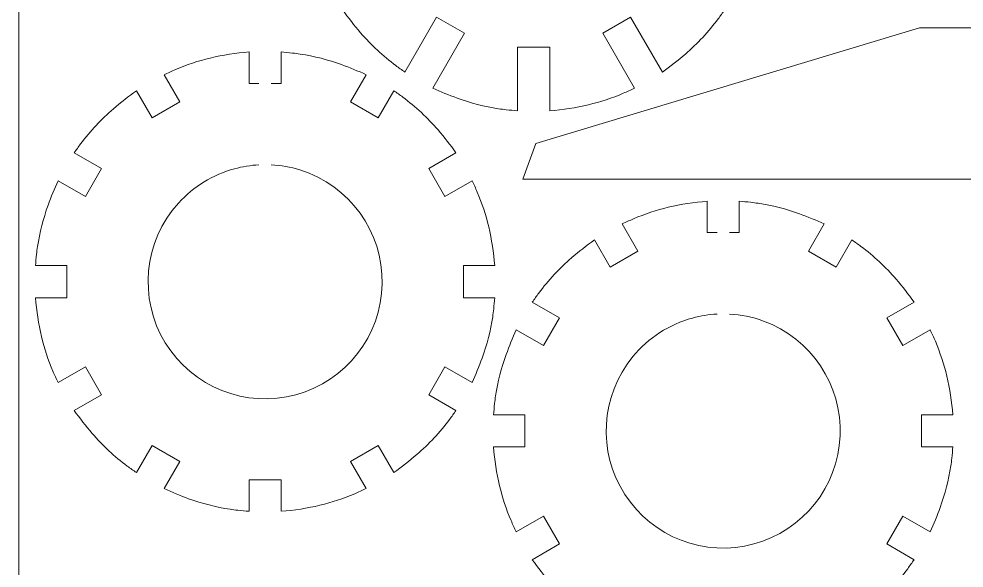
# Model space of a CAD drawing. Header units: centimetres. Extents: x -17.9 to 31.7, y -34.2 to -8.9.
# Drawn here: x 15.15 to 22.85, y -29.85 to -25.38 of the extents above; entities that cross this region are included whole.
import ezdxf

# ---------------------------------------------------------------- set-up
doc = ezdxf.new("R2010")
doc.units = ezdxf.units.CM
doc.header["$MEASUREMENT"] = 0
doc.layers.add('Layer 1', color=7, linetype='Continuous')

msp = doc.modelspace()

# ---------------------------------------------------------------- linework, layer by layer
at = {"layer": 'Layer 1', "color": 250, "lineweight": 20}
msp.add_open_spline([(15.15437, -8.92394), (15.15437, -8.92394), (15.15437, -34.15394), (15.15437, -34.15394)], degree=3, dxfattribs=at)
at = {"layer": 'Layer 1', "color": 250, "lineweight": 9}
for points, knots in [([(19.29419, -22.90252), (19.29419, -22.90252), (19.2137, -22.90252), (19.2137, -22.90252), (19.2137, -22.90252), (19.2137, -22.90252), (19.2137, -22.38499), (19.2137, -22.38499), (19.2137, -22.38499), (19.10707, -22.3931), (19.00126, -22.40959), (18.89723, -22.43431), (18.89723, -22.43431), (18.8005, -22.4573), (18.70587, -22.48845), (18.6144, -22.52742), (18.6144, -22.52742), (18.59879, -22.53408), (18.58328, -22.54105), (18.56794, -22.54834), (18.56794, -22.54834), (18.55261, -22.55562), (18.5372, -22.56281), (18.52176, -22.56988), (18.52176, -22.56988), (18.52176, -22.56988), (18.78078, -23.01851), (18.78078, -23.01851), (18.78078, -23.01851), (18.78078, -23.01851), (18.55476, -23.14901), (18.55476, -23.14901), (18.55476, -23.14901), (18.55476, -23.14901), (18.29583, -22.70036), (18.29583, -22.70036), (18.29583, -22.70036), (18.23138, -22.74619), (18.16908, -22.795), (18.10918, -22.84664), (18.10918, -22.84664), (18.01001, -22.9321), (17.92044, -23.02809), (17.84204, -23.13292), (17.84204, -23.13292), (17.83304, -23.14496), (17.82426, -23.15715), (17.81569, -23.1695), (17.81569, -23.1695), (17.80715, -23.18185), (17.7985, -23.19415), (17.78979, -23.20639), (17.78979, -23.20639), (17.78979, -23.20639), (18.23785, -23.46592), (18.23785, -23.46592), (18.23785, -23.46592), (18.23785, -23.46592), (18.10735, -23.69195), (18.10735, -23.69195), (18.10735, -23.69195), (18.10735, -23.69195), (17.65895, -23.43305), (17.65895, -23.43305), (17.65895, -23.43305), (17.62901, -23.49842), (17.60172, -23.56498), (17.57714, -23.63254), (17.57714, -23.63254), (17.53739, -23.7418), (17.50853, -23.85471), (17.49097, -23.96963), (17.49097, -23.96963), (17.48781, -23.99043), (17.48509, -24.0113), (17.48285, -24.03221), (17.48285, -24.03221), (17.47956, -24.06305), (17.47673, -24.09393), (17.47438, -24.12485), (17.47438, -24.12485), (17.47438, -24.12485), (17.99137, -24.12485), (17.99137, -24.12485), (17.99137, -24.12485), (17.99137, -24.12485), (17.99137, -24.38583), (17.99137, -24.38583), (17.99137, -24.38583), (17.99137, -24.38583), (17.47449, -24.38583), (17.47449, -24.38583), (17.47449, -24.38583), (17.48258, -24.49227), (17.49904, -24.59789), (17.52374, -24.70175), (17.52374, -24.70175), (17.54675, -24.79846), (17.57789, -24.89306), (17.61686, -24.98452), (17.61686, -24.98452), (17.62354, -25.00018), (17.63052, -25.0157), (17.63783, -25.03109), (17.63783, -25.03109), (17.64514, -25.04647), (17.65233, -25.06188), (17.65942, -25.07736), (17.65942, -25.07736), (17.65942, -25.07736), (18.10735, -24.81874), (18.10735, -24.81874), (18.10735, -24.81874), (18.10735, -24.81874), (18.23785, -25.04477), (18.23785, -25.04477), (18.23785, -25.04477), (18.23785, -25.04477), (17.78979, -25.30309), (17.78979, -25.30309), (17.78979, -25.30309), (17.83563, -25.36755), (17.88445, -25.42983), (17.93608, -25.48975), (17.93608, -25.48975), (18.02155, -25.58892), (18.11753, -25.67849), (18.22236, -25.75688), (18.22236, -25.75688), (18.2344, -25.76589), (18.24658, -25.77467), (18.25894, -25.78323), (18.25894, -25.78323), (18.27129, -25.7918), (18.28359, -25.80043), (18.29583, -25.80913), (18.29583, -25.80913), (18.29583, -25.80913), (18.55476, -25.36168), (18.55476, -25.36168), (18.55476, -25.36168), (18.55476, -25.36168), (18.78078, -25.49218), (18.78078, -25.49218), (18.78078, -25.49218), (18.78078, -25.49218), (18.52229, -25.93988), (18.52229, -25.93988), (18.52229, -25.93988), (18.5877, -25.96983), (18.65427, -25.99714), (18.72187, -26.02175), (18.72187, -26.02175), (18.83116, -26.06151), (18.94411, -26.09039), (19.05908, -26.10795), (19.05908, -26.10795), (19.07989, -26.11113), (19.10074, -26.11384), (19.12166, -26.11608), (19.12166, -26.11608), (19.15229, -26.11936), (19.18297, -26.12216), (19.21368, -26.1245), (19.21368, -26.1245), (19.21368, -26.1245), (19.2137, -25.60817), (19.2137, -25.60817), (19.2137, -25.60817), (19.2137, -25.60817), (19.47468, -25.60817), (19.47468, -25.60817), (19.47468, -25.60817), (19.47468, -25.60817), (19.47468, -26.1245), (19.47468, -26.1245), (19.47468, -26.1245), (19.58125, -26.11639), (19.68703, -26.09991), (19.79102, -26.07519), (19.79102, -26.07519), (19.88781, -26.05219), (19.98244, -26.02103), (20.07396, -25.98206), (20.07396, -25.98206), (20.0895, -25.97545), (20.1049, -25.96852), (20.12016, -25.96128), (20.12016, -25.96128), (20.13541, -25.95405), (20.15072, -25.94691), (20.16606, -25.93988), (20.16606, -25.93988), (20.16606, -25.93988), (19.9076, -25.49218), (19.9076, -25.49218), (19.9076, -25.49218), (19.9076, -25.49218), (20.13361, -25.36168), (20.13361, -25.36168), (20.13361, -25.36168), (20.13361, -25.36168), (20.39254, -25.80913), (20.39254, -25.80913), (20.39254, -25.80913), (20.45698, -25.76329), (20.51928, -25.71448), (20.57918, -25.66284), (20.57918, -25.66284), (20.67836, -25.57739), (20.76792, -25.4814), (20.84632, -25.37656), (20.84632, -25.37656), (20.85532, -25.36453), (20.8641, -25.35233), (20.87267, -25.33999), (20.87267, -25.33999), (20.88123, -25.32764), (20.88986, -25.31534), (20.89857, -25.30309)], [0, 0, 0, 0, 0.0178571, 0.0178571, 0.0178571, 0.0178571, 0.0357143, 0.0357143, 0.0357143, 0.0357143, 0.0535714, 0.0535714, 0.0535714, 0.0535714, 0.0714286, 0.0714286, 0.0714286, 0.0714286, 0.0892857, 0.0892857, 0.0892857, 0.0892857, 0.1071429, 0.1071429, 0.1071429, 0.1071429, 0.125, 0.125, 0.125, 0.125, 0.1428571, 0.1428571, 0.1428571, 0.1428571, 0.1607143, 0.1607143, 0.1607143, 0.1607143, 0.1785714, 0.1785714, 0.1785714, 0.1785714, 0.1964286, 0.1964286, 0.1964286, 0.1964286, 0.2142857, 0.2142857, 0.2142857, 0.2142857, 0.2321429, 0.2321429, 0.2321429, 0.2321429, 0.25, 0.25, 0.25, 0.25, 0.2678571, 0.2678571, 0.2678571, 0.2678571, 0.2857143, 0.2857143, 0.2857143, 0.2857143, 0.3035714, 0.3035714, 0.3035714, 0.3035714, 0.3214286, 0.3214286, 0.3214286, 0.3214286, 0.3392857, 0.3392857, 0.3392857, 0.3392857, 0.3571429, 0.3571429, 0.3571429, 0.3571429, 0.375, 0.375, 0.375, 0.375, 0.3928571, 0.3928571, 0.3928571, 0.3928571, 0.4107143, 0.4107143, 0.4107143, 0.4107143, 0.4285714, 0.4285714, 0.4285714, 0.4285714, 0.4464286, 0.4464286, 0.4464286, 0.4464286, 0.4642857, 0.4642857, 0.4642857, 0.4642857, 0.4821429, 0.4821429, 0.4821429, 0.4821429, 0.5, 0.5, 0.5, 0.5, 0.5178571, 0.5178571, 0.5178571, 0.5178571, 0.5357143, 0.5357143, 0.5357143, 0.5357143, 0.5535714, 0.5535714, 0.5535714, 0.5535714, 0.5714286, 0.5714286, 0.5714286, 0.5714286, 0.5892857, 0.5892857, 0.5892857, 0.5892857, 0.6071429, 0.6071429, 0.6071429, 0.6071429, 0.625, 0.625, 0.625, 0.625, 0.6428571, 0.6428571, 0.6428571, 0.6428571, 0.6607143, 0.6607143, 0.6607143, 0.6607143, 0.6785714, 0.6785714, 0.6785714, 0.6785714, 0.6964286, 0.6964286, 0.6964286, 0.6964286, 0.7142857, 0.7142857, 0.7142857, 0.7142857, 0.7321429, 0.7321429, 0.7321429, 0.7321429, 0.75, 0.75, 0.75, 0.75, 0.7678571, 0.7678571, 0.7678571, 0.7678571, 0.7857143, 0.7857143, 0.7857143, 0.7857143, 0.8035714, 0.8035714, 0.8035714, 0.8035714, 0.8214286, 0.8214286, 0.8214286, 0.8214286, 0.8392857, 0.8392857, 0.8392857, 0.8392857, 0.8571429, 0.8571429, 0.8571429, 0.8571429, 0.875, 0.875, 0.875, 0.875, 0.8928571, 0.8928571, 0.8928571, 0.8928571, 0.9107143, 0.9107143, 0.9107143, 0.9107143, 0.9285714, 0.9285714, 0.9285714, 0.9285714, 0.9464286, 0.9464286, 0.9464286, 0.9464286, 0.9642857, 0.9642857, 0.9642857, 0.9642857, 1, 1, 1, 1]), ([(24.8518, -26.68248), (24.8518, -26.68248), (28.58746, -26.68248), (28.58746, -26.68248), (28.58746, -26.68248), (28.58746, -26.68248), (28.58746, -26.32757), (28.58746, -26.32757), (28.58746, -26.32757), (28.58746, -26.32757), (28.32646, -26.32757), (28.32646, -26.32757), (28.32646, -26.32757), (28.32646, -26.32757), (28.32646, -25.80559), (28.32646, -25.80559), (28.32646, -25.80559), (28.32646, -25.80559), (28.58746, -25.80559), (28.58746, -25.80559), (28.58746, -25.80559), (28.58746, -25.80559), (28.58746, -25.45067), (28.58746, -25.45067), (28.58746, -25.45067), (28.58746, -25.45067), (22.4846, -25.45069), (22.4846, -25.45069), (22.4846, -25.45069), (22.4846, -25.45069), (19.36201, -26.39113), (19.36201, -26.39113), (19.36201, -26.39113), (19.36201, -26.39113), (19.25634, -26.68248), (19.25634, -26.68248)], [0, 0, 0, 0, 0.1, 0.1, 0.1, 0.1, 0.2, 0.2, 0.2, 0.2, 0.3, 0.3, 0.3, 0.3, 0.4, 0.4, 0.4, 0.4, 0.5, 0.5, 0.5, 0.5, 0.6, 0.6, 0.6, 0.6, 0.7, 0.7, 0.7, 0.7, 0.8, 0.8, 0.8, 0.8, 1, 1, 1, 1]), ([(15.6044, -26.46738), (15.6044, -26.46738), (15.82596, -26.59548), (15.82596, -26.59548), (15.82596, -26.59548), (15.82596, -26.59548), (15.69546, -26.8215), (15.69546, -26.8215), (15.69546, -26.8215), (15.69546, -26.8215), (15.47383, -26.69353), (15.47383, -26.69353), (15.47383, -26.69353), (15.44387, -26.75895), (15.41653, -26.82555), (15.39191, -26.89315), (15.39191, -26.89315), (15.35215, -27.00244), (15.32325, -27.1154), (15.30569, -27.23037), (15.30569, -27.23037), (15.30251, -27.25117), (15.29981, -27.27202), (15.29756, -27.29294), (15.29756, -27.29294), (15.29429, -27.32354), (15.29148, -27.3542), (15.28915, -27.3849), (15.28915, -27.3849), (15.28915, -27.3849), (15.5445, -27.3849), (15.5445, -27.3849), (15.5445, -27.3849), (15.5445, -27.3849), (15.5445, -27.64588), (15.5445, -27.64588), (15.5445, -27.64588), (15.5445, -27.64588), (15.28915, -27.64588), (15.28915, -27.64588), (15.28915, -27.64588), (15.29726, -27.75244), (15.31374, -27.85818), (15.33844, -27.96213), (15.33844, -27.96213), (15.36145, -28.05886), (15.39258, -28.15346), (15.43153, -28.24493), (15.43153, -28.24493), (15.43817, -28.26051), (15.44511, -28.27593), (15.45237, -28.29123), (15.45237, -28.29123), (15.45963, -28.30652), (15.46678, -28.32185), (15.47382, -28.33724), (15.47382, -28.33724), (15.47382, -28.33724), (15.69546, -28.20929), (15.69546, -28.20929), (15.69546, -28.20929), (15.69546, -28.20929), (15.82596, -28.43531), (15.82596, -28.43531), (15.82596, -28.43531), (15.82596, -28.43531), (15.60442, -28.5634), (15.60442, -28.5634), (15.60442, -28.5634), (15.65024, -28.62783), (15.69903, -28.6901), (15.75065, -28.75), (15.75065, -28.75), (15.83609, -28.84912), (15.93204, -28.93866), (16.03684, -29.01704), (16.03684, -29.01704), (16.04887, -29.02604), (16.06106, -29.03482), (16.0734, -29.04338), (16.0734, -29.04338), (16.08577, -29.05194), (16.09804, -29.06057), (16.11028, -29.06928), (16.11028, -29.06928), (16.11028, -29.06928), (16.23839, -28.84775), (16.23839, -28.84775), (16.23839, -28.84775), (16.23839, -28.84775), (16.46442, -28.97824), (16.46442, -28.97824), (16.46442, -28.97824), (16.46442, -28.97824), (16.33647, -29.19986), (16.33647, -29.19986), (16.33647, -29.19986), (16.40187, -29.22984), (16.46846, -29.25715), (16.53607, -29.28177), (16.53607, -29.28177), (16.64536, -29.32155), (16.75831, -29.35043), (16.87328, -29.36799), (16.87328, -29.36799), (16.89408, -29.37118), (16.91494, -29.37388), (16.93584, -29.37612), (16.93584, -29.37612), (16.96646, -29.37941), (16.99712, -29.3822), (17.02781, -29.38454), (17.02781, -29.38454), (17.02781, -29.38454), (17.02781, -29.1292), (17.02781, -29.1292), (17.02781, -29.1292), (17.02781, -29.1292), (17.28881, -29.1292), (17.28881, -29.1292), (17.28881, -29.1292), (17.28881, -29.1292), (17.28881, -29.38454), (17.28881, -29.38454), (17.28881, -29.38454), (17.39534, -29.37643), (17.50109, -29.35994), (17.60505, -29.33524), (17.60505, -29.33524), (17.70178, -29.31225), (17.79638, -29.2811), (17.88784, -29.24215), (17.88784, -29.24215), (17.90343, -29.23553), (17.91885, -29.22857), (17.93413, -29.22131), (17.93413, -29.22131), (17.94944, -29.21406), (17.96477, -29.2069), (17.98015, -29.19986), (17.98015, -29.19986), (17.98015, -29.19986), (17.8522, -28.97824), (17.8522, -28.97824), (17.8522, -28.97824), (17.8522, -28.97824), (18.07822, -28.84775), (18.07822, -28.84775), (18.07822, -28.84775), (18.07822, -28.84775), (18.2063, -29.06928), (18.2063, -29.06928), (18.2063, -29.06928), (18.27075, -29.02345), (18.33301, -28.97465), (18.3929, -28.92303), (18.3929, -28.92303), (18.49205, -28.8376), (18.58158, -28.74164), (18.65995, -28.63684), (18.65995, -28.63684), (18.66895, -28.62481), (18.67773, -28.61262), (18.68629, -28.60028), (18.68629, -28.60028), (18.69484, -28.58793), (18.70348, -28.57564), (18.71218, -28.5634), (18.71218, -28.5634), (18.71218, -28.5634), (18.49066, -28.43531), (18.49066, -28.43531), (18.49066, -28.43531), (18.49066, -28.43531), (18.62116, -28.20929), (18.62116, -28.20929), (18.62116, -28.20929), (18.62116, -28.20929), (18.84278, -28.33724), (18.84278, -28.33724), (18.84278, -28.33724), (18.87275, -28.27183), (18.90007, -28.20523), (18.92467, -28.13762), (18.92467, -28.13762), (18.96446, -28.02833), (18.99334, -27.91538), (19.01091, -27.80041), (19.01091, -27.80041), (19.01409, -27.77962), (19.0168, -27.75875), (19.01903, -27.73784), (19.01903, -27.73784), (19.02231, -27.70723), (19.02511, -27.67657), (19.02744, -27.64588), (19.02744, -27.64588), (19.02744, -27.64588), (18.77212, -27.64588), (18.77212, -27.64588), (18.77212, -27.64588), (18.77212, -27.64588), (18.77212, -27.3849), (18.77212, -27.3849), (18.77212, -27.3849), (18.77212, -27.3849), (19.02745, -27.3849), (19.02745, -27.3849), (19.02745, -27.3849), (19.01936, -27.27835), (19.00286, -27.17261), (18.97815, -27.06864), (18.97815, -27.06864), (18.95517, -26.97192), (18.92402, -26.87731), (18.88506, -26.78584), (18.88506, -26.78584), (18.87843, -26.77027), (18.87149, -26.75483), (18.86423, -26.73955), (18.86423, -26.73955), (18.85698, -26.72426), (18.84982, -26.70892), (18.84277, -26.69354), (18.84277, -26.69354), (18.84277, -26.69354), (18.62116, -26.8215), (18.62116, -26.8215), (18.62116, -26.8215), (18.62116, -26.8215), (18.49066, -26.59548), (18.49066, -26.59548), (18.49066, -26.59548), (18.49066, -26.59548), (18.7122, -26.46738), (18.7122, -26.46738), (18.7122, -26.46738), (18.66638, -26.40294), (18.61756, -26.34067), (18.56594, -26.28078), (18.56594, -26.28078), (18.48053, -26.18165), (18.38455, -26.0921), (18.27976, -26.01373), (18.27976, -26.01373), (18.26773, -26.00474), (18.25554, -25.99595), (18.24319, -25.98739), (18.24319, -25.98739), (18.23085, -25.97884), (18.21855, -25.9702), (18.2063, -25.9615), (18.2063, -25.9615), (18.2063, -25.9615), (18.07822, -26.18303), (18.07822, -26.18303), (18.07822, -26.18303), (18.07822, -26.18303), (17.8522, -26.05254), (17.8522, -26.05254), (17.8522, -26.05254), (17.8522, -26.05254), (17.98016, -25.83092), (17.98016, -25.83092), (17.98016, -25.83092), (17.91475, -25.80095), (17.84814, -25.77362), (17.78053, -25.74901), (17.78053, -25.74901), (17.67126, -25.70922), (17.55829, -25.68034), (17.44331, -25.66277), (17.44331, -25.66277), (17.42254, -25.6596), (17.40167, -25.65689), (17.38075, -25.65465), (17.38075, -25.65465), (17.35014, -25.65138), (17.31949, -25.64857), (17.28879, -25.64624), (17.28879, -25.64624), (17.28879, -25.64624), (17.28881, -25.90158), (17.28881, -25.90158), (17.28881, -25.90158), (17.28881, -25.90158), (17.2083, -25.90158), (17.2083, -25.90158)], [0, 0, 0, 0, 0.0136986, 0.0136986, 0.0136986, 0.0136986, 0.0273973, 0.0273973, 0.0273973, 0.0273973, 0.0410959, 0.0410959, 0.0410959, 0.0410959, 0.0547945, 0.0547945, 0.0547945, 0.0547945, 0.0684932, 0.0684932, 0.0684932, 0.0684932, 0.0821918, 0.0821918, 0.0821918, 0.0821918, 0.0958904, 0.0958904, 0.0958904, 0.0958904, 0.109589, 0.109589, 0.109589, 0.109589, 0.1232877, 0.1232877, 0.1232877, 0.1232877, 0.1369863, 0.1369863, 0.1369863, 0.1369863, 0.1506849, 0.1506849, 0.1506849, 0.1506849, 0.1643836, 0.1643836, 0.1643836, 0.1643836, 0.1780822, 0.1780822, 0.1780822, 0.1780822, 0.1917808, 0.1917808, 0.1917808, 0.1917808, 0.2054795, 0.2054795, 0.2054795, 0.2054795, 0.2191781, 0.2191781, 0.2191781, 0.2191781, 0.2328767, 0.2328767, 0.2328767, 0.2328767, 0.2465753, 0.2465753, 0.2465753, 0.2465753, 0.260274, 0.260274, 0.260274, 0.260274, 0.2739726, 0.2739726, 0.2739726, 0.2739726, 0.2876712, 0.2876712, 0.2876712, 0.2876712, 0.3013699, 0.3013699, 0.3013699, 0.3013699, 0.3150685, 0.3150685, 0.3150685, 0.3150685, 0.3287671, 0.3287671, 0.3287671, 0.3287671, 0.3424658, 0.3424658, 0.3424658, 0.3424658, 0.3561644, 0.3561644, 0.3561644, 0.3561644, 0.369863, 0.369863, 0.369863, 0.369863, 0.3835616, 0.3835616, 0.3835616, 0.3835616, 0.3972603, 0.3972603, 0.3972603, 0.3972603, 0.4109589, 0.4109589, 0.4109589, 0.4109589, 0.4246575, 0.4246575, 0.4246575, 0.4246575, 0.4383562, 0.4383562, 0.4383562, 0.4383562, 0.4520548, 0.4520548, 0.4520548, 0.4520548, 0.4657534, 0.4657534, 0.4657534, 0.4657534, 0.4794521, 0.4794521, 0.4794521, 0.4794521, 0.4931507, 0.4931507, 0.4931507, 0.4931507, 0.5068493, 0.5068493, 0.5068493, 0.5068493, 0.5205479, 0.5205479, 0.5205479, 0.5205479, 0.5342466, 0.5342466, 0.5342466, 0.5342466, 0.5479452, 0.5479452, 0.5479452, 0.5479452, 0.5616438, 0.5616438, 0.5616438, 0.5616438, 0.5753425, 0.5753425, 0.5753425, 0.5753425, 0.5890411, 0.5890411, 0.5890411, 0.5890411, 0.6027397, 0.6027397, 0.6027397, 0.6027397, 0.6164384, 0.6164384, 0.6164384, 0.6164384, 0.630137, 0.630137, 0.630137, 0.630137, 0.6438356, 0.6438356, 0.6438356, 0.6438356, 0.6575342, 0.6575342, 0.6575342, 0.6575342, 0.6712329, 0.6712329, 0.6712329, 0.6712329, 0.6849315, 0.6849315, 0.6849315, 0.6849315, 0.6986301, 0.6986301, 0.6986301, 0.6986301, 0.7123288, 0.7123288, 0.7123288, 0.7123288, 0.7260274, 0.7260274, 0.7260274, 0.7260274, 0.739726, 0.739726, 0.739726, 0.739726, 0.7534247, 0.7534247, 0.7534247, 0.7534247, 0.7671233, 0.7671233, 0.7671233, 0.7671233, 0.7808219, 0.7808219, 0.7808219, 0.7808219, 0.7945205, 0.7945205, 0.7945205, 0.7945205, 0.8082192, 0.8082192, 0.8082192, 0.8082192, 0.8219178, 0.8219178, 0.8219178, 0.8219178, 0.8356164, 0.8356164, 0.8356164, 0.8356164, 0.8493151, 0.8493151, 0.8493151, 0.8493151, 0.8630137, 0.8630137, 0.8630137, 0.8630137, 0.8767123, 0.8767123, 0.8767123, 0.8767123, 0.890411, 0.890411, 0.890411, 0.890411, 0.9041096, 0.9041096, 0.9041096, 0.9041096, 0.9178082, 0.9178082, 0.9178082, 0.9178082, 0.9315068, 0.9315068, 0.9315068, 0.9315068, 0.9452055, 0.9452055, 0.9452055, 0.9452055, 0.9589041, 0.9589041, 0.9589041, 0.9589041, 0.9726027, 0.9726027, 0.9726027, 0.9726027, 1, 1, 1, 1]), ([(17.1083, -25.90158), (17.1083, -25.90158), (17.02781, -25.90158), (17.02781, -25.90158), (17.02781, -25.90158), (17.02781, -25.90158), (17.02781, -25.64624), (17.02781, -25.64624), (17.02781, -25.64624), (16.92127, -25.65434), (16.81551, -25.67082), (16.71156, -25.69553), (16.71156, -25.69553), (16.61484, -25.71852), (16.52023, -25.74966), (16.42875, -25.78862), (16.42875, -25.78862), (16.41319, -25.79525), (16.39775, -25.8022), (16.38246, -25.80946), (16.38246, -25.80946), (16.36718, -25.81671), (16.35183, -25.82386), (16.33645, -25.83091), (16.33645, -25.83091), (16.33645, -25.83091), (16.46442, -26.05254), (16.46442, -26.05254), (16.46442, -26.05254), (16.46442, -26.05254), (16.23839, -26.18303), (16.23839, -26.18303), (16.23839, -26.18303), (16.23839, -26.18303), (16.11029, -25.9615), (16.11029, -25.9615), (16.11029, -25.9615), (16.04585, -26.00732), (15.98358, -26.05612), (15.92368, -26.10774), (15.92368, -26.10774), (15.82456, -26.19317), (15.73502, -26.28913), (15.65664, -26.39392), (15.65664, -26.39392), (15.64765, -26.40595), (15.63886, -26.41814), (15.6303, -26.43049), (15.6303, -26.43049), (15.62176, -26.44284), (15.61311, -26.45514), (15.6044, -26.46738)], [0, 0, 0, 0, 0.0714286, 0.0714286, 0.0714286, 0.0714286, 0.1428571, 0.1428571, 0.1428571, 0.1428571, 0.2142857, 0.2142857, 0.2142857, 0.2142857, 0.2857143, 0.2857143, 0.2857143, 0.2857143, 0.3571429, 0.3571429, 0.3571429, 0.3571429, 0.4285714, 0.4285714, 0.4285714, 0.4285714, 0.5, 0.5, 0.5, 0.5, 0.5714286, 0.5714286, 0.5714286, 0.5714286, 0.6428571, 0.6428571, 0.6428571, 0.6428571, 0.7142857, 0.7142857, 0.7142857, 0.7142857, 0.7857143, 0.7857143, 0.7857143, 0.7857143, 0.8571429, 0.8571429, 0.8571429, 0.8571429, 1, 1, 1, 1]), ([(16.45363, -26.87555), (16.16877, -27.18896), (16.12501, -27.6528), (16.34624, -28.01394), (16.34624, -28.01394), (16.56748, -28.37509), (17.00056, -28.54682), (17.40917, -28.43542), (17.40917, -28.43542), (17.81774, -28.32404), (18.10377, -27.95636), (18.11126, -27.53295), (18.11126, -27.53295), (18.11876, -27.10954), (17.84591, -26.73198), (17.44154, -26.60621), (17.44154, -26.60621), (17.36546, -26.58255), (17.28708, -26.56866), (17.2083, -26.56457)], [0, 0, 0, 0, 0.1666667, 0.1666667, 0.1666667, 0.1666667, 0.3333333, 0.3333333, 0.3333333, 0.3333333, 0.5, 0.5, 0.5, 0.5, 0.6666667, 0.6666667, 0.6666667, 0.6666667, 1, 1, 1, 1]), ([(17.1083, -26.56463), (17.04113, -26.56821), (16.97419, -26.57892), (16.90867, -26.59678), (16.90867, -26.59678), (16.73356, -26.64453), (16.57569, -26.74123), (16.45361, -26.87555)], [0, 0, 0, 0, 0.3333333, 0.3333333, 0.3333333, 0.3333333, 1, 1, 1, 1]), ([(19.33328, -27.68219), (19.33328, -27.68219), (19.55482, -27.81029), (19.55482, -27.81029), (19.55482, -27.81029), (19.55482, -27.81029), (19.42434, -28.03631), (19.42434, -28.03631), (19.42434, -28.03631), (19.42434, -28.03631), (19.20271, -27.90835), (19.20271, -27.90835), (19.20271, -27.90835), (19.17273, -27.97376), (19.14541, -28.04035), (19.12079, -28.10797), (19.12079, -28.10797), (19.08103, -28.21726), (19.05213, -28.33021), (19.03456, -28.44518), (19.03456, -28.44518), (19.03139, -28.46598), (19.02868, -28.48684), (19.02644, -28.50775), (19.02644, -28.50775), (19.02317, -28.53836), (19.02035, -28.56902), (19.01802, -28.59971), (19.01802, -28.59971), (19.01802, -28.59971), (19.27338, -28.59971), (19.27338, -28.59971), (19.27338, -28.59971), (19.27338, -28.59971), (19.27338, -28.86069), (19.27338, -28.86069), (19.27338, -28.86069), (19.27338, -28.86069), (19.01803, -28.86069), (19.01803, -28.86069), (19.01803, -28.86069), (19.02612, -28.96725), (19.04261, -29.07298), (19.06732, -29.17695), (19.06732, -29.17695), (19.09031, -29.27368), (19.12145, -29.36827), (19.16041, -29.45974), (19.16041, -29.45974), (19.16705, -29.47532), (19.17399, -29.49075), (19.18124, -29.50604), (19.18124, -29.50604), (19.18851, -29.52134), (19.19565, -29.53667), (19.20271, -29.55206), (19.20271, -29.55206), (19.20271, -29.55206), (19.42434, -29.42411), (19.42434, -29.42411), (19.42434, -29.42411), (19.42434, -29.42411), (19.55482, -29.65012), (19.55482, -29.65012), (19.55482, -29.65012), (19.55482, -29.65012), (19.33328, -29.77821), (19.33328, -29.77821), (19.33328, -29.77821), (19.37911, -29.84265), (19.4279, -29.90491), (19.47952, -29.9648), (19.47952, -29.9648), (19.56496, -30.06394), (19.66091, -30.15348), (19.76571, -30.23185), (19.76571, -30.23185), (19.77775, -30.24085), (19.78993, -30.24963), (19.80228, -30.25819), (19.80228, -30.25819), (19.81463, -30.26675), (19.82692, -30.27538), (19.83916, -30.28408), (19.83916, -30.28408), (19.83916, -30.28408), (19.96728, -30.06256), (19.96728, -30.06256), (19.96728, -30.06256), (19.96728, -30.06256), (20.1933, -30.19306), (20.1933, -30.19306), (20.1933, -30.19306), (20.1933, -30.19306), (20.06534, -30.41468), (20.06534, -30.41468), (20.06534, -30.41468), (20.13075, -30.44464), (20.19733, -30.47197), (20.26494, -30.49658), (20.26494, -30.49658), (20.37424, -30.53636), (20.48718, -30.56524), (20.60216, -30.58281), (20.60216, -30.58281), (20.62295, -30.58598), (20.64381, -30.5887), (20.66472, -30.59093), (20.66472, -30.59093), (20.69534, -30.59421), (20.72599, -30.59701), (20.75668, -30.59935), (20.75668, -30.59935), (20.75668, -30.59935), (20.75669, -30.34401), (20.75669, -30.34401), (20.75669, -30.34401), (20.75669, -30.34401), (21.01767, -30.34401), (21.01767, -30.34401), (21.01767, -30.34401), (21.01767, -30.34401), (21.01767, -30.59935), (21.01767, -30.59935), (21.01767, -30.59935), (21.12423, -30.59126), (21.22996, -30.57476), (21.33392, -30.55005), (21.33392, -30.55005), (21.43064, -30.52707), (21.52525, -30.49592), (21.61672, -30.45696), (21.61672, -30.45696), (21.63229, -30.45033), (21.64772, -30.44338), (21.66301, -30.43613), (21.66301, -30.43613), (21.67832, -30.42888), (21.69364, -30.42172), (21.70902, -30.41467), (21.70902, -30.41467), (21.70902, -30.41467), (21.58109, -30.19306), (21.58109, -30.19306), (21.58109, -30.19306), (21.58109, -30.19306), (21.80708, -30.06256), (21.80708, -30.06256), (21.80708, -30.06256), (21.80708, -30.06256), (21.93519, -30.28409), (21.93519, -30.28409), (21.93519, -30.28409), (21.99962, -30.23827), (22.06188, -30.18946), (22.12178, -30.13785), (22.12178, -30.13785), (22.22093, -30.05242), (22.31045, -29.95646), (22.38883, -29.85166), (22.38883, -29.85166), (22.39783, -29.83963), (22.4066, -29.82744), (22.41516, -29.81509), (22.41516, -29.81509), (22.42372, -29.80275), (22.43235, -29.79046), (22.44106, -29.77821), (22.44106, -29.77821), (22.44106, -29.77821), (22.21953, -29.65012), (22.21953, -29.65012), (22.21953, -29.65012), (22.21953, -29.65012), (22.35003, -29.42411), (22.35003, -29.42411), (22.35003, -29.42411), (22.35003, -29.42411), (22.57165, -29.55205), (22.57165, -29.55205), (22.57165, -29.55205), (22.60161, -29.48663), (22.62894, -29.42004), (22.65355, -29.35243), (22.65355, -29.35243), (22.69334, -29.24315), (22.72222, -29.13019), (22.73978, -29.01522), (22.73978, -29.01522), (22.74295, -28.99443), (22.74567, -28.97357), (22.7479, -28.95265), (22.7479, -28.95265), (22.75119, -28.92205), (22.75398, -28.89139), (22.75632, -28.86069), (22.75632, -28.86069), (22.75632, -28.86069), (22.50098, -28.86069), (22.50098, -28.86069), (22.50098, -28.86069), (22.50098, -28.86069), (22.50098, -28.59971), (22.50098, -28.59971), (22.50098, -28.59971), (22.50098, -28.59971), (22.75633, -28.59971), (22.75633, -28.59971), (22.75633, -28.59971), (22.74822, -28.49316), (22.73174, -28.38742), (22.70702, -28.28346), (22.70702, -28.28346), (22.68404, -28.18673), (22.65289, -28.09213), (22.61393, -28.00066), (22.61393, -28.00066), (22.60731, -27.98508), (22.60036, -27.96965), (22.5931, -27.95436), (22.5931, -27.95436), (22.58586, -27.93908), (22.57869, -27.92374), (22.57165, -27.90836), (22.57165, -27.90836), (22.57165, -27.90836), (22.35003, -28.03631), (22.35003, -28.03631), (22.35003, -28.03631), (22.35003, -28.03631), (22.21953, -27.81029), (22.21953, -27.81029), (22.21953, -27.81029), (22.21953, -27.81029), (22.44106, -27.68219), (22.44106, -27.68219), (22.44106, -27.68219), (22.39524, -27.61775), (22.34643, -27.55549), (22.29482, -27.49559), (22.29482, -27.49559), (22.20939, -27.39646), (22.11343, -27.30692), (22.00863, -27.22854), (22.00863, -27.22854), (21.9966, -27.21954), (21.98441, -27.21077), (21.97206, -27.20221), (21.97206, -27.20221), (21.95972, -27.19365), (21.94742, -27.18501), (21.93518, -27.17631), (21.93518, -27.17631), (21.93518, -27.17631), (21.80708, -27.39785), (21.80708, -27.39785), (21.80708, -27.39785), (21.80708, -27.39785), (21.58109, -27.26736), (21.58109, -27.26736), (21.58109, -27.26736), (21.58109, -27.26736), (21.70903, -27.04574), (21.70903, -27.04574), (21.70903, -27.04574), (21.64361, -27.01576), (21.57702, -26.98844), (21.50941, -26.96383), (21.50941, -26.96383), (21.40013, -26.92404), (21.28716, -26.89516), (21.17219, -26.87759), (21.17219, -26.87759), (21.1514, -26.87442), (21.13054, -26.87171), (21.10963, -26.86946), (21.10963, -26.86946), (21.07903, -26.86619), (21.04837, -26.86338), (21.01767, -26.86105), (21.01767, -26.86105), (21.01767, -26.86105), (21.01767, -27.1164), (21.01767, -27.1164), (21.01767, -27.1164), (21.01767, -27.1164), (20.93718, -27.1164), (20.93718, -27.1164)], [0, 0, 0, 0, 0.0136986, 0.0136986, 0.0136986, 0.0136986, 0.0273973, 0.0273973, 0.0273973, 0.0273973, 0.0410959, 0.0410959, 0.0410959, 0.0410959, 0.0547945, 0.0547945, 0.0547945, 0.0547945, 0.0684932, 0.0684932, 0.0684932, 0.0684932, 0.0821918, 0.0821918, 0.0821918, 0.0821918, 0.0958904, 0.0958904, 0.0958904, 0.0958904, 0.109589, 0.109589, 0.109589, 0.109589, 0.1232877, 0.1232877, 0.1232877, 0.1232877, 0.1369863, 0.1369863, 0.1369863, 0.1369863, 0.1506849, 0.1506849, 0.1506849, 0.1506849, 0.1643836, 0.1643836, 0.1643836, 0.1643836, 0.1780822, 0.1780822, 0.1780822, 0.1780822, 0.1917808, 0.1917808, 0.1917808, 0.1917808, 0.2054795, 0.2054795, 0.2054795, 0.2054795, 0.2191781, 0.2191781, 0.2191781, 0.2191781, 0.2328767, 0.2328767, 0.2328767, 0.2328767, 0.2465753, 0.2465753, 0.2465753, 0.2465753, 0.260274, 0.260274, 0.260274, 0.260274, 0.2739726, 0.2739726, 0.2739726, 0.2739726, 0.2876712, 0.2876712, 0.2876712, 0.2876712, 0.3013699, 0.3013699, 0.3013699, 0.3013699, 0.3150685, 0.3150685, 0.3150685, 0.3150685, 0.3287671, 0.3287671, 0.3287671, 0.3287671, 0.3424658, 0.3424658, 0.3424658, 0.3424658, 0.3561644, 0.3561644, 0.3561644, 0.3561644, 0.369863, 0.369863, 0.369863, 0.369863, 0.3835616, 0.3835616, 0.3835616, 0.3835616, 0.3972603, 0.3972603, 0.3972603, 0.3972603, 0.4109589, 0.4109589, 0.4109589, 0.4109589, 0.4246575, 0.4246575, 0.4246575, 0.4246575, 0.4383562, 0.4383562, 0.4383562, 0.4383562, 0.4520548, 0.4520548, 0.4520548, 0.4520548, 0.4657534, 0.4657534, 0.4657534, 0.4657534, 0.4794521, 0.4794521, 0.4794521, 0.4794521, 0.4931507, 0.4931507, 0.4931507, 0.4931507, 0.5068493, 0.5068493, 0.5068493, 0.5068493, 0.5205479, 0.5205479, 0.5205479, 0.5205479, 0.5342466, 0.5342466, 0.5342466, 0.5342466, 0.5479452, 0.5479452, 0.5479452, 0.5479452, 0.5616438, 0.5616438, 0.5616438, 0.5616438, 0.5753425, 0.5753425, 0.5753425, 0.5753425, 0.5890411, 0.5890411, 0.5890411, 0.5890411, 0.6027397, 0.6027397, 0.6027397, 0.6027397, 0.6164384, 0.6164384, 0.6164384, 0.6164384, 0.630137, 0.630137, 0.630137, 0.630137, 0.6438356, 0.6438356, 0.6438356, 0.6438356, 0.6575342, 0.6575342, 0.6575342, 0.6575342, 0.6712329, 0.6712329, 0.6712329, 0.6712329, 0.6849315, 0.6849315, 0.6849315, 0.6849315, 0.6986301, 0.6986301, 0.6986301, 0.6986301, 0.7123288, 0.7123288, 0.7123288, 0.7123288, 0.7260274, 0.7260274, 0.7260274, 0.7260274, 0.739726, 0.739726, 0.739726, 0.739726, 0.7534247, 0.7534247, 0.7534247, 0.7534247, 0.7671233, 0.7671233, 0.7671233, 0.7671233, 0.7808219, 0.7808219, 0.7808219, 0.7808219, 0.7945205, 0.7945205, 0.7945205, 0.7945205, 0.8082192, 0.8082192, 0.8082192, 0.8082192, 0.8219178, 0.8219178, 0.8219178, 0.8219178, 0.8356164, 0.8356164, 0.8356164, 0.8356164, 0.8493151, 0.8493151, 0.8493151, 0.8493151, 0.8630137, 0.8630137, 0.8630137, 0.8630137, 0.8767123, 0.8767123, 0.8767123, 0.8767123, 0.890411, 0.890411, 0.890411, 0.890411, 0.9041096, 0.9041096, 0.9041096, 0.9041096, 0.9178082, 0.9178082, 0.9178082, 0.9178082, 0.9315068, 0.9315068, 0.9315068, 0.9315068, 0.9452055, 0.9452055, 0.9452055, 0.9452055, 0.9589041, 0.9589041, 0.9589041, 0.9589041, 0.9726027, 0.9726027, 0.9726027, 0.9726027, 1, 1, 1, 1]), ([(20.83718, -27.1164), (20.83718, -27.1164), (20.75669, -27.1164), (20.75669, -27.1164), (20.75669, -27.1164), (20.75669, -27.1164), (20.75669, -26.86105), (20.75669, -26.86105), (20.75669, -26.86105), (20.65014, -26.86915), (20.54439, -26.88564), (20.44043, -26.91035), (20.44043, -26.91035), (20.34372, -26.93334), (20.2491, -26.96448), (20.15763, -27.00344), (20.15763, -27.00344), (20.14205, -27.01007), (20.12662, -27.01702), (20.11133, -27.02427), (20.11133, -27.02427), (20.09605, -27.03153), (20.08071, -27.03868), (20.06532, -27.04573), (20.06532, -27.04573), (20.06532, -27.04573), (20.1933, -27.26736), (20.1933, -27.26736), (20.1933, -27.26736), (20.1933, -27.26736), (19.96728, -27.39785), (19.96728, -27.39785), (19.96728, -27.39785), (19.96728, -27.39785), (19.83918, -27.17631), (19.83918, -27.17631), (19.83918, -27.17631), (19.77473, -27.22214), (19.71246, -27.27094), (19.65256, -27.32255), (19.65256, -27.32255), (19.55344, -27.40799), (19.46389, -27.50394), (19.38552, -27.60874), (19.38552, -27.60874), (19.37653, -27.62077), (19.36774, -27.63296), (19.35917, -27.6453), (19.35917, -27.6453), (19.35064, -27.65765), (19.34199, -27.66994), (19.33327, -27.68219)], [0, 0, 0, 0, 0.0714286, 0.0714286, 0.0714286, 0.0714286, 0.1428571, 0.1428571, 0.1428571, 0.1428571, 0.2142857, 0.2142857, 0.2142857, 0.2142857, 0.2857143, 0.2857143, 0.2857143, 0.2857143, 0.3571429, 0.3571429, 0.3571429, 0.3571429, 0.4285714, 0.4285714, 0.4285714, 0.4285714, 0.5, 0.5, 0.5, 0.5, 0.5714286, 0.5714286, 0.5714286, 0.5714286, 0.6428571, 0.6428571, 0.6428571, 0.6428571, 0.7142857, 0.7142857, 0.7142857, 0.7142857, 0.7857143, 0.7857143, 0.7857143, 0.7857143, 0.8571429, 0.8571429, 0.8571429, 0.8571429, 1, 1, 1, 1]), ([(20.15247, -28.12504), (19.88838, -28.44503), (19.86185, -28.89918), (20.0869, -29.24773), (20.0869, -29.24773), (20.31196, -29.5963), (20.73677, -29.75903), (21.13709, -29.65004), (21.13709, -29.65004), (21.53736, -29.54107), (21.82111, -29.18567), (21.83877, -28.77123), (21.83877, -28.77123), (21.85643, -28.35679), (21.60393, -27.97854), (21.21441, -27.83591), (21.21441, -27.83591), (21.12482, -27.80311), (21.03135, -27.78418), (20.93718, -27.77929)], [0, 0, 0, 0, 0.1666667, 0.1666667, 0.1666667, 0.1666667, 0.3333333, 0.3333333, 0.3333333, 0.3333333, 0.5, 0.5, 0.5, 0.5, 0.6666667, 0.6666667, 0.6666667, 0.6666667, 1, 1, 1, 1]), ([(20.83718, -27.77935), (20.77029, -27.78292), (20.7036, -27.79357), (20.63827, -27.81136), (20.63827, -27.81136), (20.44782, -27.86321), (20.27809, -27.9728), (20.15246, -28.12503)], [0, 0, 0, 0, 0.3333333, 0.3333333, 0.3333333, 0.3333333, 1, 1, 1, 1])]:
    msp.add_open_spline(points, degree=3, knots=knots, dxfattribs=at)
msp.add_open_spline([(19.25634, -26.68248), (19.25634, -26.68248), (24.7518, -26.68248), (24.7518, -26.68248)], degree=3, dxfattribs=at)

doc.saveas('drawing.dxf')
